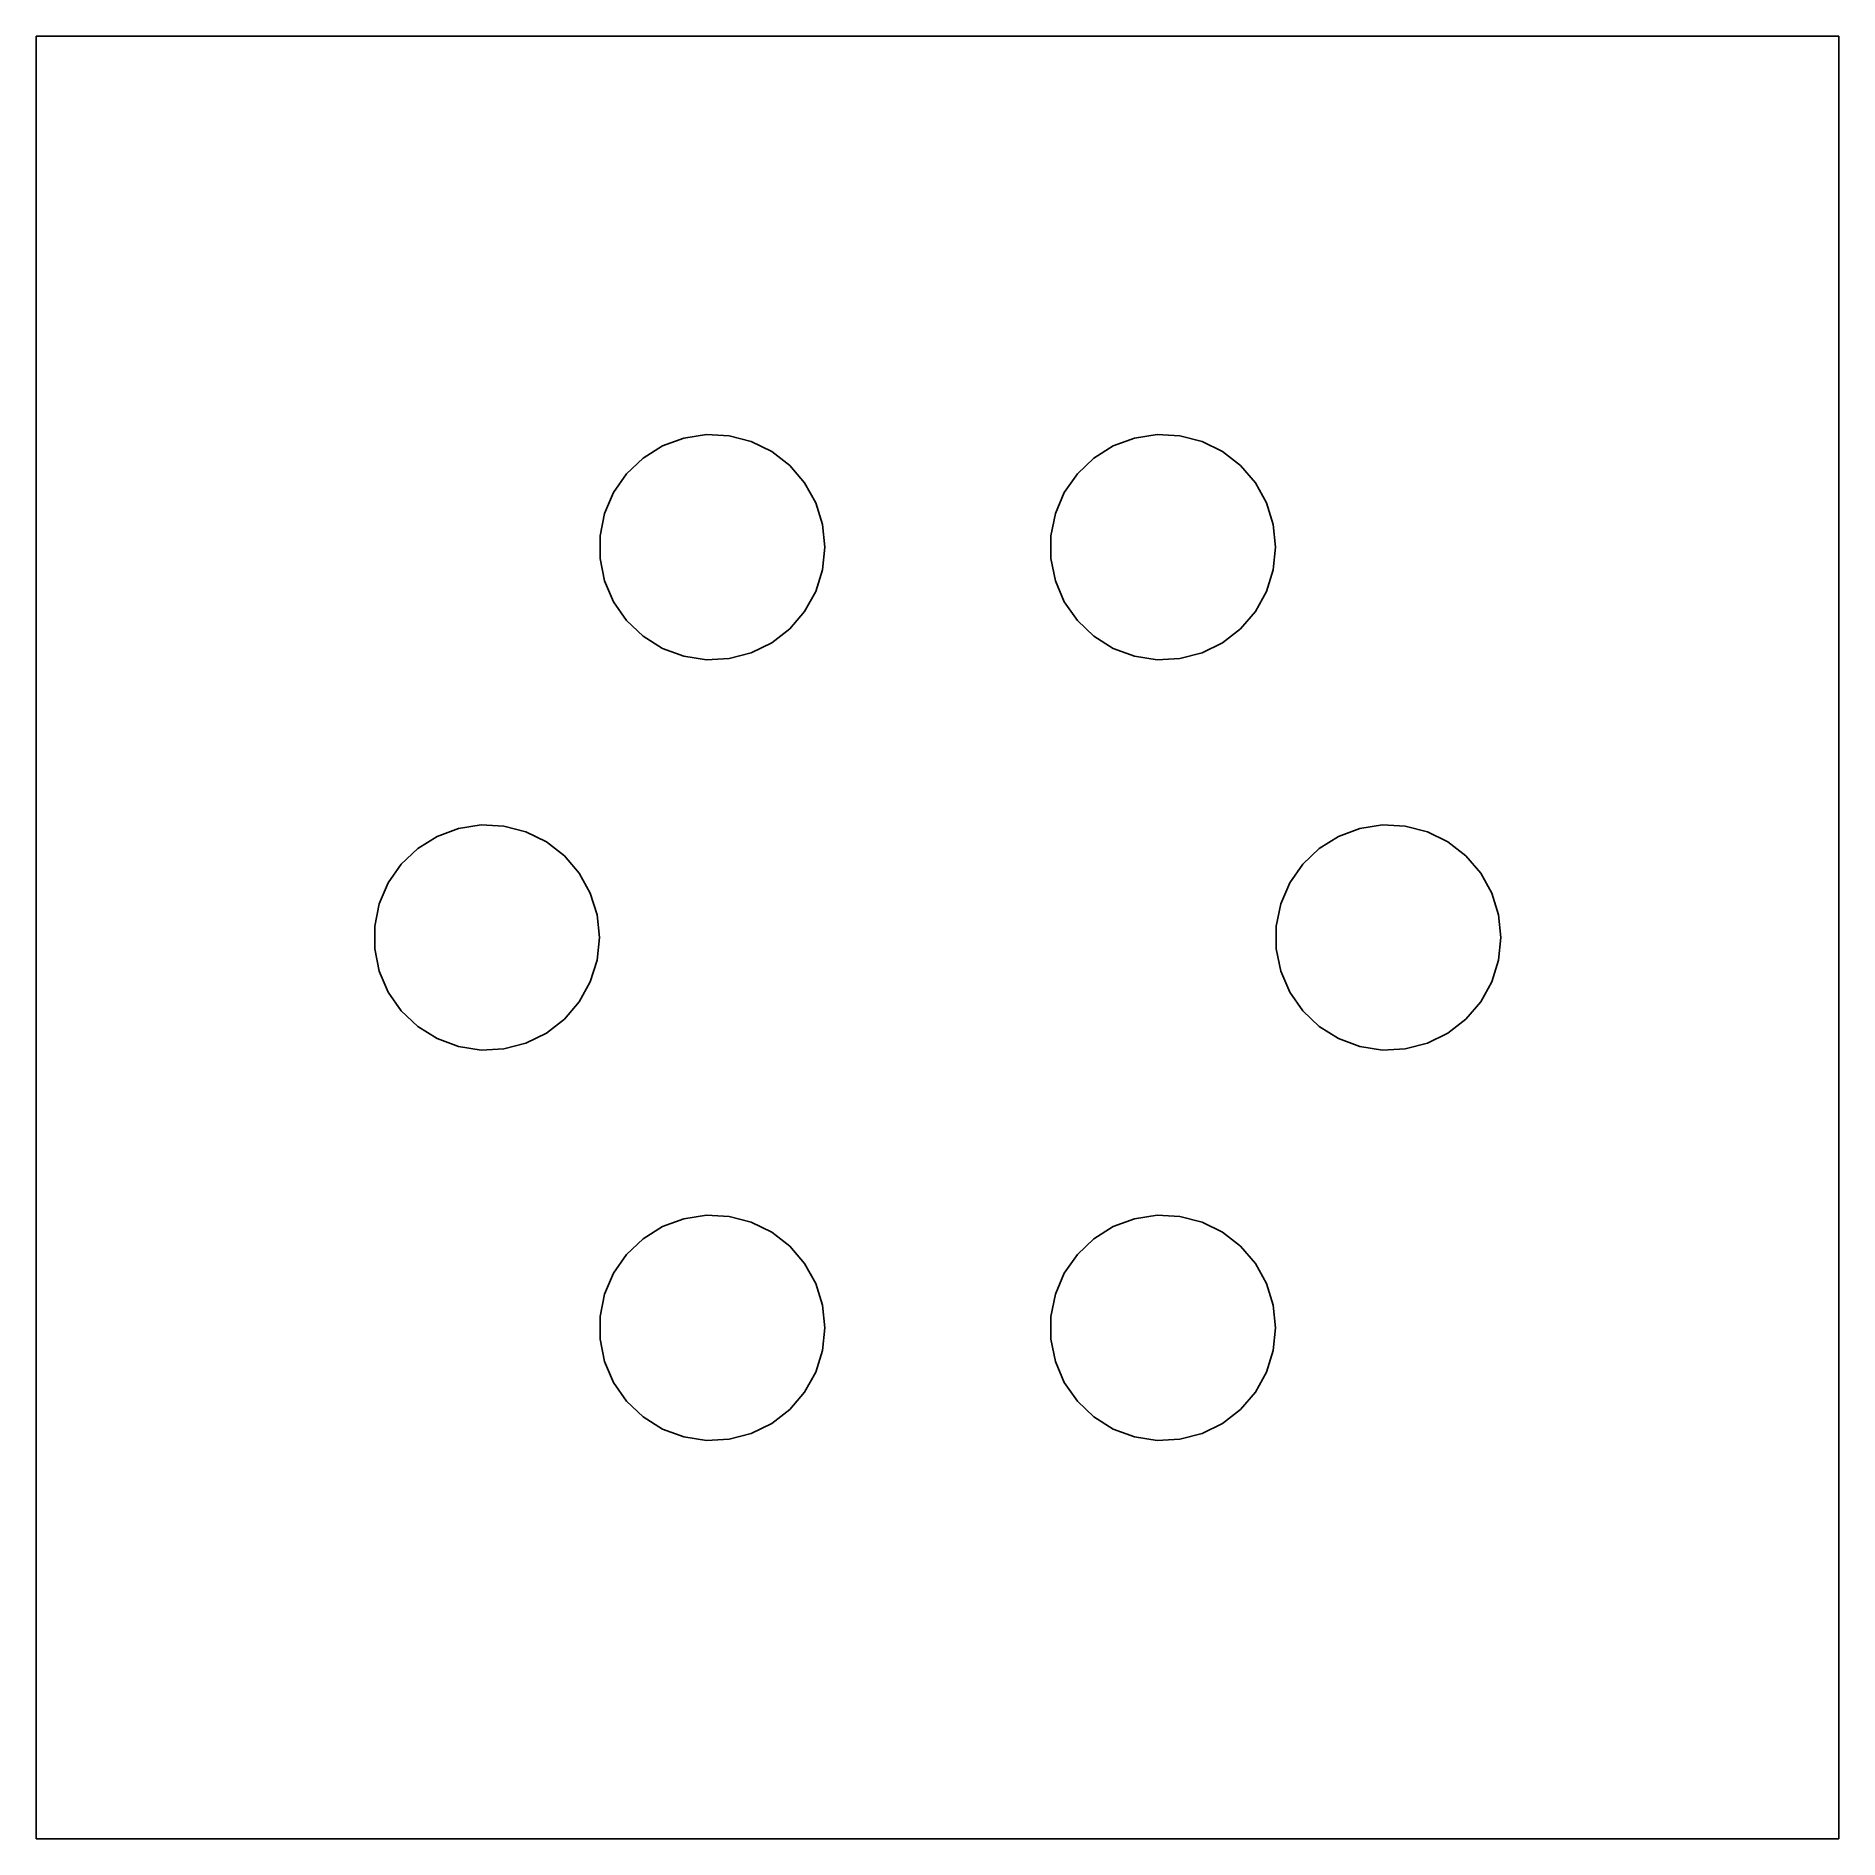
# Model space of a CAD drawing. Extents: x 100 to 900, y 100 to 900.
import ezdxf

# ---------------------------------------------------------------- set-up
doc = ezdxf.new("R2010")
doc.units = 0

msp = doc.modelspace()

# ---------------------------------------------------------------- linework, layer by layer
for p, q in [((900, 900), (100, 900)), ((100, 900), (100, 100)), ((900, 100), (900, 900)), ((387.47, 721.61), (377.98, 718.1)), ((397.47, 723.14), (387.47, 721.61)), ((407.57, 722.63), (397.47, 723.14)), ((417.37, 720.09), (407.57, 722.63)), ((426.45, 715.64), (417.37, 720.09)), ((587.47, 721.61), (577.98, 718.1)), ((597.47, 723.14), (587.47, 721.61)), ((607.57, 722.63), (597.47, 723.14)), ((617.37, 720.09), (607.57, 722.63)), ((626.45, 715.64), (617.37, 720.09)), ((369.39, 712.74), (362.06, 705.77)), ((377.98, 718.1), (369.39, 712.74)), ((434.45, 709.44), (426.45, 715.64)), ((569.39, 712.74), (562.06, 705.77)), ((577.98, 718.1), (569.39, 712.74)), ((634.45, 709.44), (626.45, 715.64)), ((362.06, 705.77), (356.28, 697.47)), ((441.04, 701.77), (434.45, 709.44)), ((562.06, 705.77), (556.28, 697.47)), ((641.04, 701.77), (634.45, 709.44)), ((356.28, 697.47), (352.29, 688.17)), ((445.95, 692.92), (441.04, 701.77)), ((556.28, 697.47), (552.29, 688.17)), ((645.95, 692.92), (641.04, 701.77)), ((352.29, 688.17), (350.26, 678.26)), ((448.98, 683.27), (445.95, 692.92)), ((552.29, 688.17), (550.26, 678.26)), ((648.98, 683.27), (645.95, 692.92)), ((450, 673.21), (448.98, 683.27)), ((650, 673.21), (648.98, 683.27)), ((350.26, 678.26), (350.26, 668.15)), ((448.98, 663.14), (450, 673.21)), ((550.26, 678.26), (550.26, 668.15)), ((648.98, 663.14), (650, 673.21)), ((350.26, 668.15), (352.29, 658.24)), ((550.26, 668.15), (552.29, 658.24)), ((352.29, 658.24), (356.28, 648.94)), ((445.95, 653.49), (448.98, 663.14)), ((552.29, 658.24), (556.28, 648.94)), ((645.95, 653.49), (648.98, 663.14)), ((356.28, 648.94), (362.06, 640.64)), ((441.04, 644.64), (445.95, 653.49)), ((556.28, 648.94), (562.06, 640.64)), ((641.04, 644.64), (645.95, 653.49)), ((362.06, 640.64), (369.39, 633.67)), ((434.45, 636.97), (441.04, 644.64)), ((562.06, 640.64), (569.39, 633.67)), ((634.45, 636.97), (641.04, 644.64)), ((369.39, 633.67), (377.98, 628.31)), ((426.45, 630.77), (434.45, 636.97)), ((569.39, 633.67), (577.98, 628.31)), ((626.45, 630.77), (634.45, 636.97)), ((377.98, 628.31), (387.47, 624.8)), ((387.47, 624.8), (397.47, 623.27)), ((407.57, 623.78), (417.37, 626.32)), ((417.37, 626.32), (426.45, 630.77)), ((577.98, 628.31), (587.47, 624.8)), ((587.47, 624.8), (597.47, 623.27)), ((607.57, 623.78), (617.37, 626.32)), ((617.37, 626.32), (626.45, 630.77)), ((397.47, 623.27), (407.57, 623.78)), ((597.47, 623.27), (607.57, 623.78)), ((277.98, 544.89), (269.39, 539.54)), ((287.47, 548.4), (277.98, 544.89)), ((297.47, 549.94), (287.47, 548.4)), ((307.57, 549.42), (297.47, 549.94)), ((317.37, 546.89), (307.57, 549.42)), ((326.45, 542.43), (317.37, 546.89)), ((677.98, 544.89), (669.39, 539.54)), ((687.47, 548.4), (677.98, 544.89)), ((697.47, 549.94), (687.47, 548.4)), ((707.57, 549.42), (697.47, 549.94)), ((717.37, 546.89), (707.57, 549.42)), ((726.45, 542.43), (717.37, 546.89)), ((269.39, 539.54), (262.06, 532.57)), ((334.45, 536.24), (326.45, 542.43)), ((341.04, 528.56), (334.45, 536.24)), ((669.39, 539.54), (662.06, 532.57)), ((734.45, 536.24), (726.45, 542.43)), ((741.04, 528.56), (734.45, 536.24)), ((262.06, 532.57), (256.28, 524.27)), ((345.95, 519.72), (341.04, 528.56)), ((662.06, 532.57), (656.28, 524.27)), ((745.95, 519.72), (741.04, 528.56)), ((256.28, 524.27), (252.29, 514.97)), ((656.28, 524.27), (652.29, 514.97)), ((252.29, 514.97), (250.26, 505.06)), ((348.98, 510.06), (345.95, 519.72)), ((652.29, 514.97), (650.26, 505.06)), ((748.98, 510.06), (745.95, 519.72)), ((250.26, 505.06), (250.26, 494.94)), ((350, 500), (348.98, 510.06)), ((650.26, 505.06), (650.26, 494.94)), ((750, 500), (748.98, 510.06)), ((348.98, 489.94), (350, 500)), ((748.98, 489.94), (750, 500)), ((250.26, 494.94), (252.29, 485.03)), ((345.95, 480.28), (348.98, 489.94)), ((650.26, 494.94), (652.29, 485.03)), ((745.95, 480.28), (748.98, 489.94)), ((252.29, 485.03), (256.28, 475.73)), ((341.04, 471.44), (345.95, 480.28)), ((652.29, 485.03), (656.28, 475.73)), ((741.04, 471.44), (745.95, 480.28)), ((256.28, 475.73), (262.06, 467.43)), ((656.28, 475.73), (662.06, 467.43)), ((262.06, 467.43), (269.39, 460.46)), ((334.45, 463.76), (341.04, 471.44)), ((662.06, 467.43), (669.39, 460.46)), ((734.45, 463.76), (741.04, 471.44)), ((269.39, 460.46), (277.98, 455.11)), ((317.37, 453.11), (326.45, 457.57)), ((326.45, 457.57), (334.45, 463.76)), ((669.39, 460.46), (677.98, 455.11)), ((717.37, 453.11), (726.45, 457.57)), ((726.45, 457.57), (734.45, 463.76)), ((277.98, 455.11), (287.47, 451.6)), ((287.47, 451.6), (297.47, 450.06)), ((297.47, 450.06), (307.57, 450.58)), ((307.57, 450.58), (317.37, 453.11)), ((677.98, 455.11), (687.47, 451.6)), ((687.47, 451.6), (697.47, 450.06)), ((697.47, 450.06), (707.57, 450.58)), ((707.57, 450.58), (717.37, 453.11)), ((397.47, 376.73), (387.47, 375.2)), ((407.57, 376.22), (397.47, 376.73)), ((417.37, 373.68), (407.57, 376.22)), ((597.47, 376.73), (587.47, 375.2)), ((607.57, 376.22), (597.47, 376.73)), ((617.37, 373.68), (607.57, 376.22)), ((377.98, 371.69), (369.39, 366.33)), ((387.47, 375.2), (377.98, 371.69)), ((426.45, 369.23), (417.37, 373.68)), ((434.45, 363.03), (426.45, 369.23)), ((577.98, 371.69), (569.39, 366.33)), ((587.47, 375.2), (577.98, 371.69)), ((626.45, 369.23), (617.37, 373.68)), ((634.45, 363.03), (626.45, 369.23)), ((369.39, 366.33), (362.06, 359.36)), ((441.04, 355.36), (434.45, 363.03)), ((569.39, 366.33), (562.06, 359.36)), ((641.04, 355.36), (634.45, 363.03)), ((362.06, 359.36), (356.28, 351.06)), ((445.95, 346.51), (441.04, 355.36)), ((562.06, 359.36), (556.28, 351.06)), ((645.95, 346.51), (641.04, 355.36)), ((356.28, 351.06), (352.29, 341.76)), ((448.98, 336.86), (445.95, 346.51)), ((556.28, 351.06), (552.29, 341.76)), ((648.98, 336.86), (645.95, 346.51)), ((352.29, 341.76), (350.26, 331.85)), ((450, 326.79), (448.98, 336.86)), ((552.29, 341.76), (550.26, 331.85)), ((650, 326.79), (648.98, 336.86)), ((350.26, 331.85), (350.26, 321.74)), ((550.26, 331.85), (550.26, 321.74)), ((350.26, 321.74), (352.29, 311.83)), ((448.98, 316.73), (450, 326.79)), ((550.26, 321.74), (552.29, 311.83)), ((648.98, 316.73), (650, 326.79)), ((445.95, 307.08), (448.98, 316.73)), ((645.95, 307.08), (648.98, 316.73)), ((352.29, 311.83), (356.28, 302.53)), ((441.04, 298.23), (445.95, 307.08)), ((552.29, 311.83), (556.28, 302.53)), ((641.04, 298.23), (645.95, 307.08)), ((356.28, 302.53), (362.06, 294.23)), ((434.45, 290.56), (441.04, 298.23)), ((556.28, 302.53), (562.06, 294.23)), ((634.45, 290.56), (641.04, 298.23)), ((362.06, 294.23), (369.39, 287.26)), ((426.45, 284.36), (434.45, 290.56)), ((562.06, 294.23), (569.39, 287.26)), ((626.45, 284.36), (634.45, 290.56)), ((369.39, 287.26), (377.98, 281.9)), ((377.98, 281.9), (387.47, 278.39)), ((417.37, 279.91), (426.45, 284.36)), ((569.39, 287.26), (577.98, 281.9)), ((577.98, 281.9), (587.47, 278.39)), ((617.37, 279.91), (626.45, 284.36)), ((387.47, 278.39), (397.47, 276.86)), ((397.47, 276.86), (407.57, 277.37)), ((407.57, 277.37), (417.37, 279.91)), ((587.47, 278.39), (597.47, 276.86)), ((597.47, 276.86), (607.57, 277.37)), ((607.57, 277.37), (617.37, 279.91)), ((100, 100), (900, 100))]:
    msp.add_line(p, q)

doc.saveas('drawing.dxf')
